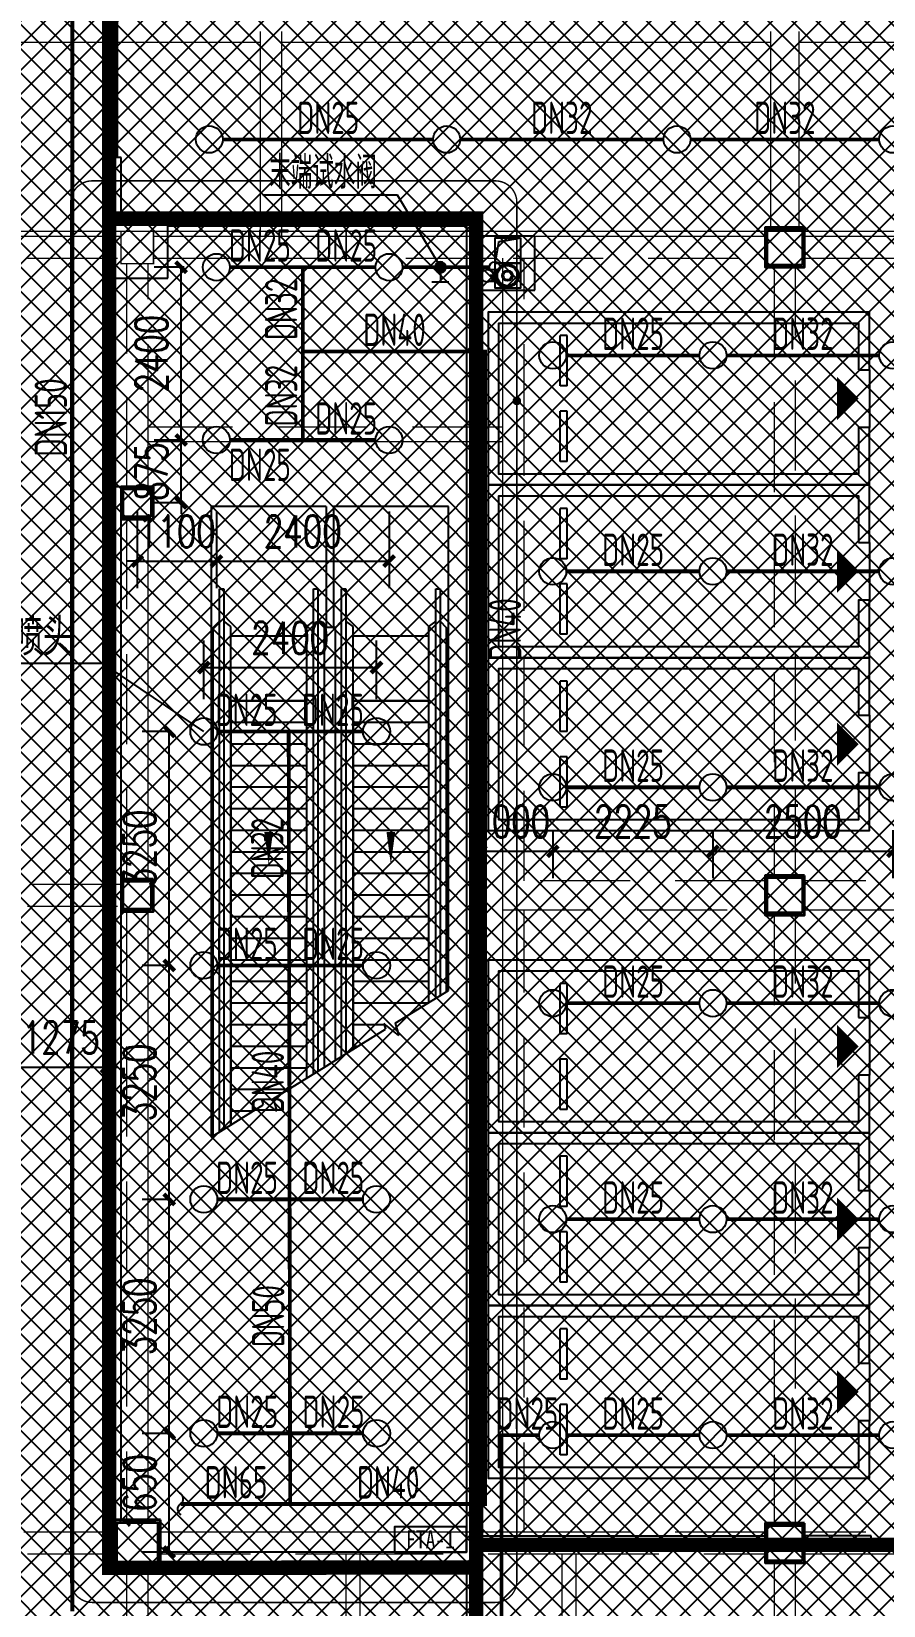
# Model space of a CAD drawing. Extents: x 6824721 to 16538177, y 2478193 to 6665639.
# Drawn here: x 8765394 to 8777235, y 2791834 to 2813701 of the extents above; entities that cross this region are included whole.
import ezdxf
from ezdxf.enums import TextEntityAlignment as Align

# ---------------------------------------------------------------- set-up
doc = ezdxf.new("R2010")
doc.units = 0
doc.header["$LTSCALE"] = 10
for name, pattern in [('__DASH', [0.35, 0.25, -0.1]), ('DASH', [0.35, 0.25, -0.1]), ('排水', [1.1, 1, -0.1]), ('短虚线', [187.5, 125, -62.5])]:
    doc.linetypes.add(name, pattern=pattern)
for name, color, linetype in [('0-wo', 8, 'Continuous'), ('00-停车位', 67, 'Continuous'), ('SRC-03F$0$A-SYMB-NUMB-T', 4, 'Continuous'), ('W-DIM_喷淋', 3, 'Continuous'), ('W-EQUIP_喷头', 7, 'Continuous'), ('W-EQUIP_喷淋', 7, 'Continuous'), ('W-PIPE-喷淋', 6, 'Continuous'), ('W-PIPE-喷淋中', 6, 'Continuous'), ('W-TEXT_喷淋', 7, 'Continuous'), ('W-TWT_DIM', 3, 'Continuous'), ('W-TWT_LEAD', 3, 'Continuous'), ('W-VALVE_喷淋', 7, 'Continuous'), ('W-VPIPE-喷淋', 6, 'Continuous'), ('WALL', 9, 'Continuous'), ('集水坑', 4, 'Continuous')]:
    doc.layers.add(name, color=color, linetype=linetype)
doc.layers.add('GPS-污水', color=2, linetype='排水', lineweight=40)
doc.layers.add('钢梁', color=141, linetype='Continuous', lineweight=18)
doc.styles.add('8B2_01', font='simhei.ttf', dxfattribs={"width": 0.8})
doc.styles.add('8B2_02', font='tssdeng.shx', dxfattribs={"width": 0.7, "bigfont": 'TSSDCHN.shx'})
doc.styles.add('_TCH_DIM_T3', font='SIMPLEX', dxfattribs={"width": 0.705882, "bigfont": 'GBCBIG'})
doc.styles.add('_TWT_PIPEDN', font='TSSDENG', dxfattribs={"width": 0.8, "height": 3.5, "bigfont": 'TSSDCHN'})
doc.styles.add('_TWT_SERIAL', font='TSSDENG', dxfattribs={"width": 0.8, "height": 3.5, "bigfont": 'TSSDCHN'})
doc.styles.add('SRC-03F$0$ECADI-TXT', font='simplex.shx', dxfattribs={"bigfont": 'hztxt.shx'})
doc.dimstyles.new('_TWT_ARCH&&150', dxfattribs={"dimtxt": 446.25, "dimasz": 150, "dimexe": 375, "dimexo": 450, "dimgap": 189.375, "dimtad": 1, "dimdec": 0, "dimzin": 0, "dimdsep": 46, "dimtxsty": '_TCH_DIM_T3', "dimblk": 'ARCHTICK', "dimcen": 0.09, "dimclrt": 7, "dimazin": 2, "dimtfac": 1, "dimtdec": 0, "dimtix": 1, "dimtmove": 2, "dimatfit": 3, "dimfxl": 0, "dimtolj": 1, "dimtzin": 0, "dimarcsym": 0})

# ---------------------------------------------------------------- blocks, each defined once
blk = doc.blocks.new('车位2400x5300')
at = {"layer": '00-停车位', "color": 251}
for p, q in [((-875, -1000), (-175, -1000)), ((-875, -1100), (-875, -1000)), ((-175, -1100), (-175, -1000)), ((175, -1000), (875, -1000)), ((175, -1100), (175, -1000)), ((875, -1100), (875, -1000)), ((-875, -1100), (-175, -1100)), ((175, -1100), (875, -1100)), ((400, -5300), (-400, -5300))]:
    blk.add_line(p, q, dxfattribs=at)
blk.add_lwpolyline([(400, -5150), (400, -5300), (1200, -5300), (1200, 0), (-1200, 0), (-1200, -5300), (-400, -5300), (-400, -5150), (-1050, -5150), (-1050, -150), (1050, -150), (1050, -5150), (400, -5150)], dxfattribs=at)
blk.add_lwpolyline([(0, -5150, 0, 600, 0), (0, -4850, 600, 600, 0)], format="xyseb", dxfattribs=at)
blk = doc.blocks.new('SRC-03F$0$ECADI-TAG-CODE')
at = {"layer": 'SRC-03F$0$A-SYMB-NUMB-T', "color": 1}
blk.add_lwpolyline([(3.41, 8.1), (13.41, 8.1), (13.41, 4.6), (3.41, 4.6)], close=True, dxfattribs=at)
at = {"layer": 'SRC-03F$0$A-SYMB-NUMB-T', "style": 'SRC-03F$0$ECADI-TXT', "width": 0.7}
blk.add_attdef('CODE', text='', height=2.5, dxfattribs=at).set_placement((8.41, 6.35), align=Align.MIDDLE_CENTER)
blk = doc.blocks.new('$DorLib2D$00000213')
at = {"color": 0, "linetype": 'DASH', "const_width": 0.02}
blk.add_lwpolyline([(0.5, 0), (-0.5, 0)], dxfattribs=at)
blk = doc.blocks.new('jkytk')
at = {"layer": 'WALL', "color": 1, "const_width": 200}
for points in [[(8419664, 2828577), (8419664, 2819527), (8425839, 2819527), (8425839, 2802402), (8434014, 2802402), (8434014, 2792327), (8466189, 2792327), (8466189, 2801009), (8461189, 2801002), (8461089, 2801002), (8461089, 2837102)], [(8466189, 2801322), (8466189, 2819747), (8461089, 2819747), (8461089, 2837097)], [(8482789, 2828322), (8482776, 2801322), (8466189, 2801322)]]:
    blk.add_lwpolyline(points, dxfattribs=at)
blk.add_lwpolyline([(8466189, 2792334), (8461189, 2792327), (8461189, 2792327), (8434039, 2792327), (8434039, 2753027), (8434039, 2753027), (8434039, 2759127), (8434039, 2759127), (8434039, 2753027), (8403214, 2753027), (8403214, 2744027), (8403214, 2744027), (8403214, 2739327), (8479774, 2739327), (8512896, 2775811), (8504549, 2783327), (8498891, 2783328), (8498891, 2792315), (8482776, 2792342), (8482776, 2801322), (8466189, 2801322)], close=True, dxfattribs=at)
blk = doc.blocks.new('LIANGMOBAN')
at = {"layer": '钢梁', "color": 8, "lineweight": 18}
for p, q in [((1899101, 99728), (1899101, 96878)), ((1899401, 96878), (1899401, 99728)), ((1906191, 99728), (1906191, 97003)), ((1906591, 97003), (1906591, 99728)), ((1890741, 99578), (1899101, 99578)), ((1899401, 99578), (1906191, 99578)), ((1906591, 99578), (1915191, 99578)), ((1897166, 96878), (1893991, 96878)), ((1902616, 96878), (1897616, 96878)), ((1906116, 96878), (1902616, 96878)), ((1909391, 96878), (1906666, 96878)), ((1902466, 96578), (1902466, 87728)), ((1897541, 93403), (1897541, 94133)), ((1897541, 94033), (1902466, 94033)), ((1897541, 87953), (1897541, 92953)), ((1902466, 87728), (1902466, 78878)), ((1897541, 79053), (1897541, 87503)), ((1900391, 78878), (1897716, 78878)), ((1902616, 78878), (1900391, 78878))]:
    blk.add_line(p, q, dxfattribs=at)
at = {"layer": '钢梁', "color": 8, "linetype": '短虚线', "lineweight": 18}
for p, q in [((1893991, 96578), (1897166, 96578)), ((1897241, 96503), (1897241, 94133)), ((1897541, 94133), (1897541, 96503)), ((1897616, 96578), (1899251, 96578)), ((1899251, 96578), (1902616, 96578)), ((1902616, 96578), (1906116, 96578)), ((1902766, 94133), (1902766, 96578)), ((1906241, 96453), (1906241, 88003)), ((1906541, 88003), (1906541, 96453)), ((1906666, 96578), (1909391, 96578)), ((1897241, 94133), (1897241, 93403)), ((1902466, 94233), (1897541, 94233)), ((1902766, 87928), (1902766, 94133)), ((1897241, 92953), (1897241, 87953)), ((1906116, 87928), (1902470, 87928)), ((1909391, 87928), (1906666, 87928)), ((1897166, 87878), (1893991, 87878)), ((1893991, 87578), (1897166, 87578)), ((1897241, 87503), (1897241, 79053)), ((1902466, 87528), (1906116, 87528)), ((1902766, 78878), (1902766, 87528)), ((1906666, 87528), (1909391, 87528)), ((1906241, 87453), (1906241, 79003)), ((1906541, 79003), (1906541, 87453)), ((1897066, 78878), (1893991, 78878)), ((1903391, 78878), (1902616, 78878)), ((1906116, 78878), (1903391, 78878)), ((1909391, 78878), (1906666, 78878)), ((1893991, 78578), (1897066, 78578)), ((1897716, 78578), (1900391, 78578)), ((1900291, 78578), (1900291, 69878)), ((1900391, 78578), (1902616, 78578)), ((1900491, 69878), (1900491, 78578)), ((1902616, 78578), (1903391, 78578)), ((1903291, 78578), (1903291, 69878)), ((1903391, 78578), (1906116, 78578)), ((1903491, 69878), (1903491, 78578)), ((1906666, 78578), (1909391, 78578)), ((1897241, 78403), (1897241, 69953)), ((1897541, 69953), (1897541, 78403)), ((1906241, 78453), (1906241, 70003)), ((1906541, 70003), (1906541, 78453))]:
    blk.add_line(p, q, dxfattribs=at)
blk = doc.blocks.new('_ArchTick')
at = {"color": 0, "linetype": 'ByBlock', "const_width": 0.4}
blk.add_lwpolyline([(-0.5, -0.5), (0.5, 0.5)], dxfattribs=at)
blk = doc.blocks.new('*D470')
at = {"layer": 'Defpoints', "color": 0, "transparency": 16777216}
for p in [(8767474, 2808026), (8767964, 2808026), (8767964, 2807151)]:
    blk.add_point(p, dxfattribs=at)
at = {"layer": 'W-DIM_喷淋', "color": 0, "lineweight": -2, "transparency": 16777216}
for p, q in [((8767514, 2808026), (8767099, 2808026)), ((8767474, 2808026), (8767474, 2808176)), ((8767474, 2807151), (8767474, 2808026)), ((8767514, 2807151), (8767099, 2807151)), ((8767474, 2807151), (8767474, 2807001))]:
    blk.add_line(p, q, dxfattribs=at)
at = {"layer": 'W-DIM_喷淋', "color": 0, "lineweight": -2, "transparency": 16777216, "xscale": 150, "yscale": 150, "zscale": 150}
for p, rotation in [((8767474, 2808026), 270), ((8767474, 2807151), 90)]:
    blk.add_blockref('_ArchTick', p, dxfattribs=dict(at, rotation=rotation))
at = {"layer": 'W-DIM_喷淋', "color": 7, "transparency": 16777216, "insert": (8767062, 2807589), "char_height": 446.2, "attachment_point": 5, "rotation": 90, "style": '_TCH_DIM_T3'}
blk.add_mtext('\\A1;875', dxfattribs=at)
blk = doc.blocks.new('*D471')
at = {"layer": 'Defpoints', "color": 0, "transparency": 16777216}
for p in [(8767474, 2810426), (8767964, 2810426), (8767964, 2808026)]:
    blk.add_point(p, dxfattribs=at)
at = {"layer": 'W-DIM_喷淋', "color": 0, "lineweight": -2, "transparency": 16777216}
for p, q in [((8767514, 2810426), (8767099, 2810426)), ((8767474, 2808026), (8767474, 2810426)), ((8767514, 2808026), (8767099, 2808026))]:
    blk.add_line(p, q, dxfattribs=at)
at = {"layer": 'W-DIM_喷淋', "color": 0, "lineweight": -2, "transparency": 16777216, "xscale": 150, "yscale": 150, "zscale": 150}
for p, rotation in [((8767474, 2810426), 90), ((8767474, 2808026), 270)]:
    blk.add_blockref('_ArchTick', p, dxfattribs=dict(at, rotation=rotation))
at = {"layer": 'W-DIM_喷淋', "color": 7, "transparency": 16777216, "insert": (8767062, 2809226), "char_height": 446.2, "attachment_point": 5, "rotation": 90, "style": '_TCH_DIM_T3'}
blk.add_mtext('\\A1;2400', dxfattribs=at)
blk = doc.blocks.new('*D472')
at = {"layer": 'Defpoints', "color": 0, "transparency": 16777216}
for p in [(8766864, 2807482), (8767964, 2807482), (8767964, 2806344)]:
    blk.add_point(p, dxfattribs=at)
at = {"layer": 'W-DIM_喷淋', "color": 0, "lineweight": -2, "transparency": 16777216}
for p, q in [((8766864, 2807032), (8766864, 2805968)), ((8767964, 2807032), (8767964, 2805968)), ((8766864, 2806344), (8766714, 2806344)), ((8766864, 2806344), (8767964, 2806344)), ((8767964, 2806344), (8768114, 2806344))]:
    blk.add_line(p, q, dxfattribs=at)
at = {"layer": 'W-DIM_喷淋', "color": 0, "lineweight": -2, "transparency": 16777216, "xscale": 150, "yscale": 150, "zscale": 150}
blk.add_blockref('_ArchTick', (8766864, 2806344), dxfattribs=at)
at = {"layer": 'W-DIM_喷淋', "color": 0, "lineweight": -2, "transparency": 16777216, "xscale": 150, "yscale": 150, "zscale": 150, "rotation": 180}
blk.add_blockref('_ArchTick', (8767964, 2806344), dxfattribs=at)
at = {"layer": 'W-DIM_喷淋', "color": 7, "transparency": 16777216, "insert": (8767414, 2806756), "char_height": 446.2, "attachment_point": 5, "style": '_TCH_DIM_T3'}
blk.add_mtext('\\A1;1100', dxfattribs=at)
blk = doc.blocks.new('*D473')
at = {"layer": 'Defpoints', "color": 0, "transparency": 16777216}
for p in [(8767964, 2807482), (8770364, 2807482), (8770364, 2806344)]:
    blk.add_point(p, dxfattribs=at)
at = {"layer": 'W-DIM_喷淋', "color": 0, "lineweight": -2, "transparency": 16777216}
for p, q in [((8767964, 2807032), (8767964, 2805968)), ((8770364, 2807032), (8770364, 2805968)), ((8767964, 2806344), (8770364, 2806344))]:
    blk.add_line(p, q, dxfattribs=at)
at = {"layer": 'W-DIM_喷淋', "color": 0, "lineweight": -2, "transparency": 16777216, "xscale": 150, "yscale": 150, "zscale": 150, "rotation": 180}
blk.add_blockref('_ArchTick', (8767964, 2806344), dxfattribs=at)
at = {"layer": 'W-DIM_喷淋', "color": 0, "lineweight": -2, "transparency": 16777216, "xscale": 150, "yscale": 150, "zscale": 150}
blk.add_blockref('_ArchTick', (8770364, 2806344), dxfattribs=at)
at = {"layer": 'W-DIM_喷淋', "color": 7, "transparency": 16777216, "insert": (8769164, 2806756), "char_height": 446.2, "attachment_point": 5, "style": '_TCH_DIM_T3'}
blk.add_mtext('\\A1;2400', dxfattribs=at)
blk = doc.blocks.new('*D474')
at = {"layer": 'Defpoints', "color": 0, "transparency": 16777216}
for p in [(8770189, 2804866), (8767789, 2803976), (8770189, 2803976)]:
    blk.add_point(p, dxfattribs=at)
at = {"layer": 'W-DIM_喷淋', "color": 0, "lineweight": -2, "transparency": 16777216}
for p, q in [((8767789, 2804426), (8767789, 2805240)), ((8770189, 2804426), (8770189, 2805240)), ((8767789, 2804866), (8770189, 2804866))]:
    blk.add_line(p, q, dxfattribs=at)
at = {"layer": 'W-DIM_喷淋', "color": 0, "lineweight": -2, "transparency": 16777216, "xscale": 150, "yscale": 150, "zscale": 150, "rotation": 180}
blk.add_blockref('_ArchTick', (8767789, 2804866), dxfattribs=at)
at = {"layer": 'W-DIM_喷淋', "color": 0, "lineweight": -2, "transparency": 16777216, "xscale": 150, "yscale": 150, "zscale": 150}
blk.add_blockref('_ArchTick', (8770189, 2804866), dxfattribs=at)
at = {"layer": 'W-DIM_喷淋', "color": 7, "transparency": 16777216, "insert": (8768989, 2805278), "char_height": 446.2, "attachment_point": 5, "style": '_TCH_DIM_T3'}
blk.add_mtext('\\A1;2400', dxfattribs=at)
blk = doc.blocks.new('*D475')
at = {"layer": 'Defpoints', "color": 0, "transparency": 16777216}
for p in [(8767309, 2794226), (8767789, 2794226), (8767789, 2792576)]:
    blk.add_point(p, dxfattribs=at)
at = {"layer": 'W-DIM_喷淋', "color": 0, "lineweight": -2, "transparency": 16777216}
for p, q in [((8767339, 2794226), (8766934, 2794226)), ((8767309, 2792576), (8767309, 2794226)), ((8767339, 2792576), (8766934, 2792576))]:
    blk.add_line(p, q, dxfattribs=at)
at = {"layer": 'W-DIM_喷淋', "color": 0, "lineweight": -2, "transparency": 16777216, "xscale": 150, "yscale": 150, "zscale": 150}
for p, rotation in [((8767309, 2794226), 90), ((8767309, 2792576), 270)]:
    blk.add_blockref('_ArchTick', p, dxfattribs=dict(at, rotation=rotation))
at = {"layer": 'W-DIM_喷淋', "color": 7, "transparency": 16777216, "insert": (8766897, 2793401), "char_height": 446.2, "attachment_point": 5, "rotation": 90, "style": '_TCH_DIM_T3'}
blk.add_mtext('\\A1;1650', dxfattribs=at)
blk = doc.blocks.new('*D476')
at = {"layer": 'Defpoints', "color": 0, "transparency": 16777216}
for p in [(8767309, 2797476), (8767789, 2797476), (8767789, 2794226)]:
    blk.add_point(p, dxfattribs=at)
at = {"layer": 'W-DIM_喷淋', "color": 0, "lineweight": -2, "transparency": 16777216}
for p, q in [((8767339, 2797476), (8766934, 2797476)), ((8767309, 2794226), (8767309, 2797476)), ((8767339, 2794226), (8766934, 2794226))]:
    blk.add_line(p, q, dxfattribs=at)
at = {"layer": 'W-DIM_喷淋', "color": 0, "lineweight": -2, "transparency": 16777216, "xscale": 150, "yscale": 150, "zscale": 150}
for p, rotation in [((8767309, 2797476), 90), ((8767309, 2794226), 270)]:
    blk.add_blockref('_ArchTick', p, dxfattribs=dict(at, rotation=rotation))
at = {"layer": 'W-DIM_喷淋', "color": 7, "transparency": 16777216, "insert": (8766896, 2795851), "char_height": 446.2, "attachment_point": 5, "rotation": 90, "style": '_TCH_DIM_T3'}
blk.add_mtext('\\A1;3250', dxfattribs=at)
blk = doc.blocks.new('*D477')
at = {"layer": 'Defpoints', "color": 0, "transparency": 16777216}
for p in [(8767309, 2800726), (8767789, 2800726), (8767789, 2797476)]:
    blk.add_point(p, dxfattribs=at)
at = {"layer": 'W-DIM_喷淋', "color": 0, "lineweight": -2, "transparency": 16777216}
for p, q in [((8767339, 2800726), (8766934, 2800726)), ((8767309, 2797476), (8767309, 2800726)), ((8767339, 2797476), (8766934, 2797476))]:
    blk.add_line(p, q, dxfattribs=at)
at = {"layer": 'W-DIM_喷淋', "color": 0, "lineweight": -2, "transparency": 16777216, "xscale": 150, "yscale": 150, "zscale": 150}
for p, rotation in [((8767309, 2800726), 90), ((8767309, 2797476), 270)]:
    blk.add_blockref('_ArchTick', p, dxfattribs=dict(at, rotation=rotation))
at = {"layer": 'W-DIM_喷淋', "color": 7, "transparency": 16777216, "insert": (8766896, 2799101), "char_height": 446.2, "attachment_point": 5, "rotation": 90, "style": '_TCH_DIM_T3'}
blk.add_mtext('\\A1;3250', dxfattribs=at)
blk = doc.blocks.new('*D478')
at = {"layer": 'Defpoints', "color": 0, "transparency": 16777216}
for p in [(8767309, 2803976), (8767789, 2803976), (8767789, 2800726)]:
    blk.add_point(p, dxfattribs=at)
at = {"layer": 'W-DIM_喷淋', "color": 0, "lineweight": -2, "transparency": 16777216}
for p, q in [((8767339, 2803976), (8766934, 2803976)), ((8767309, 2800726), (8767309, 2803976)), ((8767339, 2800726), (8766934, 2800726))]:
    blk.add_line(p, q, dxfattribs=at)
at = {"layer": 'W-DIM_喷淋', "color": 0, "lineweight": -2, "transparency": 16777216, "xscale": 150, "yscale": 150, "zscale": 150}
for p, rotation in [((8767309, 2803976), 90), ((8767309, 2800726), 270)]:
    blk.add_blockref('_ArchTick', p, dxfattribs=dict(at, rotation=rotation))
at = {"layer": 'W-DIM_喷淋', "color": 7, "transparency": 16777216, "insert": (8766896, 2802351), "char_height": 446.2, "attachment_point": 5, "rotation": 90, "style": '_TCH_DIM_T3'}
blk.add_mtext('\\A1;3250', dxfattribs=at)
blk = doc.blocks.new('*D583')
at = {"layer": 'Defpoints', "color": 0, "transparency": 16777216}
for p in [(8765164, 2800207), (8766439, 2800207), (8766439, 2799312)]:
    blk.add_point(p, dxfattribs=at)
at = {"layer": 'W-TWT_DIM', "color": 0, "lineweight": -2, "transparency": 16777216}
for p, q in [((8765164, 2799757), (8765164, 2798937)), ((8766439, 2799757), (8766439, 2798937)), ((8765164, 2799312), (8765014, 2799312)), ((8765164, 2799312), (8766439, 2799312)), ((8766439, 2799312), (8766589, 2799312))]:
    blk.add_line(p, q, dxfattribs=at)
at = {"layer": 'W-TWT_DIM', "color": 0, "lineweight": -2, "transparency": 16777216, "xscale": 150, "yscale": 150, "zscale": 150}
blk.add_blockref('_ArchTick', (8765164, 2799312), dxfattribs=at)
at = {"layer": 'W-TWT_DIM', "color": 0, "lineweight": -2, "transparency": 16777216, "xscale": 150, "yscale": 150, "zscale": 150, "rotation": 180}
blk.add_blockref('_ArchTick', (8766439, 2799312), dxfattribs=at)
at = {"layer": 'W-TWT_DIM', "color": 7, "transparency": 16777216, "insert": (8765802, 2799725), "char_height": 446.2, "attachment_point": 5, "style": '_TCH_DIM_T3'}
blk.add_mtext('\\A1;1275', dxfattribs=at)
blk = doc.blocks.new('*D1348')
at = {"layer": 'Defpoints', "color": 0, "transparency": 16777216}
for p in [(8771639, 2803054), (8772639, 2803054), (8772639, 2802312)]:
    blk.add_point(p, dxfattribs=at)
at = {"layer": 'W-TWT_DIM', "color": 0, "lineweight": -2, "transparency": 16777216}
for p, q in [((8771639, 2802604), (8771639, 2801937)), ((8772639, 2802604), (8772639, 2801937)), ((8771639, 2802312), (8772639, 2802312))]:
    blk.add_line(p, q, dxfattribs=at)
at = {"layer": 'W-TWT_DIM', "color": 0, "lineweight": -2, "transparency": 16777216, "xscale": 150, "yscale": 150, "zscale": 150, "rotation": 180}
blk.add_blockref('_ArchTick', (8771639, 2802312), dxfattribs=at)
at = {"layer": 'W-TWT_DIM', "color": 0, "lineweight": -2, "transparency": 16777216, "xscale": 150, "yscale": 150, "zscale": 150}
blk.add_blockref('_ArchTick', (8772639, 2802312), dxfattribs=at)
at = {"layer": 'W-TWT_DIM', "color": 7, "transparency": 16777216, "insert": (8772061, 2802725), "char_height": 446.2, "attachment_point": 5, "style": '_TCH_DIM_T3'}
blk.add_mtext('\\A1;1000', dxfattribs=at)
blk = doc.blocks.new('*D1349')
at = {"layer": 'Defpoints', "color": 0, "transparency": 16777216}
for p in [(8772639, 2803054), (8774864, 2803054), (8774864, 2802312)]:
    blk.add_point(p, dxfattribs=at)
at = {"layer": 'W-TWT_DIM', "color": 0, "lineweight": -2, "transparency": 16777216}
for p, q in [((8772639, 2802604), (8772639, 2801937)), ((8774864, 2802604), (8774864, 2801937)), ((8772639, 2802312), (8774864, 2802312))]:
    blk.add_line(p, q, dxfattribs=at)
at = {"layer": 'W-TWT_DIM', "color": 0, "lineweight": -2, "transparency": 16777216, "xscale": 150, "yscale": 150, "zscale": 150, "rotation": 180}
blk.add_blockref('_ArchTick', (8772639, 2802312), dxfattribs=at)
at = {"layer": 'W-TWT_DIM', "color": 0, "lineweight": -2, "transparency": 16777216, "xscale": 150, "yscale": 150, "zscale": 150}
blk.add_blockref('_ArchTick', (8774864, 2802312), dxfattribs=at)
at = {"layer": 'W-TWT_DIM', "color": 7, "transparency": 16777216, "insert": (8773752, 2802725), "char_height": 446.2, "attachment_point": 5, "style": '_TCH_DIM_T3'}
blk.add_mtext('\\A1;2225', dxfattribs=at)
blk = doc.blocks.new('*D1350')
at = {"layer": 'Defpoints', "color": 0, "transparency": 16777216}
for p in [(8774864, 2803054), (8777364, 2803054), (8777364, 2802312)]:
    blk.add_point(p, dxfattribs=at)
at = {"layer": 'W-TWT_DIM', "color": 0, "lineweight": -2, "transparency": 16777216}
for p, q in [((8774864, 2802604), (8774864, 2801937)), ((8777364, 2802604), (8777364, 2801937)), ((8774864, 2802312), (8777364, 2802312))]:
    blk.add_line(p, q, dxfattribs=at)
at = {"layer": 'W-TWT_DIM', "color": 0, "lineweight": -2, "transparency": 16777216, "xscale": 150, "yscale": 150, "zscale": 150, "rotation": 180}
blk.add_blockref('_ArchTick', (8774864, 2802312), dxfattribs=at)
at = {"layer": 'W-TWT_DIM', "color": 0, "lineweight": -2, "transparency": 16777216, "xscale": 150, "yscale": 150, "zscale": 150}
blk.add_blockref('_ArchTick', (8777364, 2802312), dxfattribs=at)
at = {"layer": 'W-TWT_DIM', "color": 7, "transparency": 16777216, "insert": (8776114, 2802725), "char_height": 446.2, "attachment_point": 5, "style": '_TCH_DIM_T3'}
blk.add_mtext('\\A1;2500', dxfattribs=at)
blk = doc.blocks.new('$TwtSys$00000125')
blk.add_circle((0, 0, 0), 1)
blk = doc.blocks.new('$TwtSys$00000132')
at = {"elevation": 0}
blk.add_lwpolyline([(7, -101, -0.575183), (0, 0, 0.604745), (-11, 101, 16.924828)], format="xyb", dxfattribs=at)
blk = doc.blocks.new('$VALVE$00000497')
for p, q in [((78, 138), (-78, 138)), ((0, 50), (0, 138))]:
    blk.add_line(p, q)
at = {"const_width": 49.6}
blk.add_lwpolyline([(25, 0, 1), (-25, 0, 1)], format="xyb", close=True, dxfattribs=at)
blk.add_circle((0, 0), 50)

msp = doc.modelspace()

# ---------------------------------------------------------------- hatches: boundary and pattern name
h = msp.add_hatch()
h.set_pattern_fill('ANSI37', color=8, scale=150)
h.set_pattern_definition([(45, (8303016.86, 2710265.2), (-168.3798, 168.3798), []), (135, (8303016.86, 2710265.2), (-168.3798, -168.3798), [])])
h.paths.add_polyline_path([(8824414.1, 2949451.5), (8824414.1, 2935151.5), (8842714.1, 2935151.5), (8842714.1, 2879526.5), (8827964.1, 2879526.5), (8827964.1, 2881476.5), (8830839.1, 2881476.5), (8830939.1, 2886876.5), (8804334.6, 2886876.5), (8804142.3, 2820149.7), (8833564.1, 2820152.3), (8833564.1, 2817714.5), (8841204.8, 2810768), (8839163.9, 2808501.4), (8843102.6, 2804955), (8820829.2, 2780217.9), (8820829.2, 2770055.4), (8785124.6, 2730401.5), (8708264.1, 2730401.5), (8708264.1, 2736351.5), (8695014.1, 2750701.5), (8695014.1, 2775001.5), (8703014.1, 2775002.8), (8703014.1, 2949451.5), (8712039.3, 2949451.5)])
at = {"layer": 'W-PIPE-喷淋中'}
for points in [[(8771700, 2809257), (8771726.2, 2809257), (8771726.2, 2809283.2)], [(8771700, 2809257), (8771700, 2809283.2), (8771726.2, 2809283.2)], [(8771924.5, 2794201.5), (8771898.2, 2794201.5), (8771898.2, 2794227.7)], [(8771924.5, 2794201.5), (8771924.5, 2794227.7), (8771898.2, 2794227.7)], [(8771700, 2793245), (8771700, 2793218.7), (8771726.2, 2793218.7)], [(8771700, 2793245), (8771726.2, 2793245), (8771726.2, 2793218.7)]]:
    msp.add_hatch(color=256, dxfattribs=at).paths.add_polyline_path(points)

# ---------------------------------------------------------------- linework, layer by layer
at = {"color": 7, "ltscale": 100}
for p, q in [((8771870.1, 2810390.3), (8771759.2, 2810390.3)), ((8771870.1, 2810228.7), (8771759.2, 2810228.7))]:
    msp.add_line(p, q, dxfattribs=at)
for centre, radius in [((8772008.6, 2810309.6), 158.9), ((8772008.6, 2810309.4), 158.9), ((8772008.6, 2810309.6), 140.1), ((8772008.6, 2810309.4), 140.1), ((8771729.1, 2810306.5), 86.2), ((8772008.6, 2810309.4), 73.2), ((8772008.6, 2810309.6), 56.6), ((8772008.6, 2810309.4), 56.6)]:
    msp.add_circle(centre, radius, dxfattribs=at)
at = {"layer": '0-wo', "color": 8}
for p, q in [((8766639.1, 2811951.5), (8766439.1, 2811951.5)), ((8766439.1, 2811951.5), (8766439.1, 2811126.5)), ((8766639.1, 2811126.5), (8766639.1, 2811951.5)), ((8767289.1, 2811126.5), (8766439.1, 2811126.5)), ((8766439.1, 2811126.5), (8766439.1, 2810276.5)), ((8767289.1, 2810276.5), (8767289.1, 2811126.5)), ((8771639.1, 2811126.5), (8771439.1, 2811126.5)), ((8771439.1, 2811126.5), (8771439.1, 2810926.5)), ((8771639.1, 2811126.5), (8771639.1, 2792801.5)), ((8771439.1, 2810926.5), (8771439.1, 2792701.5)), ((8776139.1, 2810976.5), (8775589.1, 2810976.5)), ((8775589.1, 2810976.5), (8775589.1, 2810426.5)), ((8776139.1, 2810426.5), (8776139.1, 2810976.5)), ((8775589.1, 2810426.5), (8776139.1, 2810426.5)), ((8766439.1, 2810276.5), (8767289.1, 2810276.5)), ((8766639.1, 2807376.5), (8766439.1, 2807376.5)), ((8766439.1, 2807376.5), (8766439.1, 2792376.5)), ((8766639.1, 2793026.5), (8766639.1, 2807376.5)), ((8767089.1, 2807376.5), (8766639.1, 2807376.5)), ((8766639.1, 2807376.5), (8766639.1, 2806926.5)), ((8767089.1, 2806926.5), (8767089.1, 2807376.5)), ((8766639.1, 2806926.5), (8767089.1, 2806926.5)), ((8769489.1, 2807101.5), (8767891.1, 2807101.5)), ((8767891.1, 2807101.5), (8767891.1, 2798340.3)), ((8769489.1, 2807101.5), (8769489.1, 2805421)), ((8771187.1, 2807101.5), (8769589.1, 2807101.5)), ((8769589.1, 2807101.5), (8769589.1, 2805421)), ((8771187.1, 2800380.3), (8771187.1, 2807101.5)), ((8768006.1, 2798411.5), (8768006.1, 2805957)), ((8768006.1, 2805957), (8768066.1, 2805957)), ((8768066.1, 2805957), (8768066.1, 2798448.6)), ((8769314.1, 2805957), (8769374.1, 2805957)), ((8769314.1, 2799221), (8769314.1, 2805957)), ((8769374.1, 2805957), (8769374.1, 2799258.2)), ((8769704.1, 2799462.4), (8769704.1, 2805957)), ((8769704.1, 2805957), (8769764.1, 2805957)), ((8769764.1, 2805957), (8769764.1, 2799499.5)), ((8771012.1, 2805957), (8771072.1, 2805957)), ((8771012.1, 2800272), (8771012.1, 2805957)), ((8771072.1, 2805957), (8771072.1, 2800309.1)), ((8767920.1, 2805421), (8768006.1, 2805507)), ((8767920.1, 2798358.2), (8767920.1, 2805421)), ((8768165.1, 2805434.2), (8768066.1, 2805507)), ((8768165.1, 2798509.9), (8768165.1, 2805434.2)), ((8769314.1, 2805507), (8769215.1, 2805434.2)), ((8769215.1, 2805434.2), (8769215.1, 2799159.7)), ((8769374.1, 2805507), (8769460.1, 2805421)), ((8769618.1, 2805421), (8769460.1, 2805421)), ((8769460.1, 2805421), (8769460.1, 2799311.4)), ((8769618.1, 2805421), (8769704.1, 2805507)), ((8769618.1, 2799409.2), (8769618.1, 2805421)), ((8769863.1, 2805434.2), (8769764.1, 2805507)), ((8769863.1, 2799560.8), (8769863.1, 2805434.2)), ((8771012.1, 2805507), (8770913.1, 2805434.2)), ((8770913.1, 2805434.2), (8770913.1, 2800210.7)), ((8771072.1, 2805507), (8771158.1, 2805421)), ((8771158.1, 2805421), (8771158.1, 2800362.3)), ((8769215.1, 2805301.5), (8768165.1, 2805301.5)), ((8770913.1, 2805301.5), (8769863.1, 2805301.5)), ((8768165.1, 2804401.5), (8768165.1, 2798509.9)), ((8769215.1, 2804401.5), (8768165.1, 2804401.5)), ((8768165.1, 2804401.5), (8769215.1, 2804401.5)), ((8769215.1, 2804401.5), (8769215.1, 2799159.7)), ((8769863.1, 2804401.5), (8769863.1, 2799560.8)), ((8770913.1, 2804401.5), (8769863.1, 2804401.5)), ((8769863.1, 2804401.5), (8770913.1, 2804401.5)), ((8770913.1, 2804401.5), (8770913.1, 2800210.7)), ((8769215.1, 2804101.5), (8768165.1, 2804101.5)), ((8770913.1, 2804101.5), (8769863.1, 2804101.5)), ((8769215.1, 2803801.5), (8768165.1, 2803801.5)), ((8770913.1, 2803801.5), (8769863.1, 2803801.5)), ((8769215.1, 2803501.5), (8768165.1, 2803501.5)), ((8770913.1, 2803501.5), (8769863.1, 2803501.5)), ((8769215.1, 2803201.5), (8768165.1, 2803201.5)), ((8770913.1, 2803201.5), (8769863.1, 2803201.5)), ((8769215.1, 2802901.5), (8768165.1, 2802901.5)), ((8770913.1, 2802901.5), (8769863.1, 2802901.5)), ((8769215.1, 2802601.5), (8768165.1, 2802601.5)), ((8770913.1, 2802601.5), (8769863.1, 2802601.5)), ((8769215.1, 2802301.5), (8768165.1, 2802301.5)), ((8770913.1, 2802301.5), (8769863.1, 2802301.5)), ((8767089.1, 2801926.5), (8766639.1, 2801926.5)), ((8766639.1, 2801926.5), (8766639.1, 2801476.5)), ((8767089.1, 2801476.5), (8767089.1, 2801926.5)), ((8769215.1, 2802001.5), (8768165.1, 2802001.5)), ((8770913.1, 2802001.5), (8769863.1, 2802001.5)), ((8776139.1, 2801976.5), (8775589.1, 2801976.5)), ((8775589.1, 2801976.5), (8775589.1, 2801426.5)), ((8776139.1, 2801426.5), (8776139.1, 2801976.5)), ((8769215.1, 2801701.5), (8768165.1, 2801701.5)), ((8770913.1, 2801701.5), (8769863.1, 2801701.5)), ((8766639.1, 2801476.5), (8767089.1, 2801476.5)), ((8769215.1, 2801401.5), (8768165.1, 2801401.5)), ((8770913.1, 2801401.5), (8769863.1, 2801401.5)), ((8775589.1, 2801426.5), (8776139.1, 2801426.5)), ((8769215.1, 2801101.5), (8768165.1, 2801101.5)), ((8770913.1, 2801101.5), (8769863.1, 2801101.5)), ((8769215.1, 2800801.5), (8768165.1, 2800801.5)), ((8770913.1, 2800801.5), (8769863.1, 2800801.5)), ((8769215.1, 2800501.5), (8768165.1, 2800501.5)), ((8770913.1, 2800501.5), (8769863.1, 2800501.5)), ((8770449.6, 2799923.8), (8771187.1, 2800380.3)), ((8769215.1, 2800201.5), (8768165.1, 2800201.5)), ((8770898.2, 2800201.5), (8769863.1, 2800201.5)), ((8770501, 2799752.9), (8770289.7, 2799919.4)), ((8770289.7, 2799919.4), (8770313.7, 2799839.7)), ((8770449.6, 2799923.8), (8770501, 2799752.9)), ((8769215.1, 2799901.5), (8768165.1, 2799901.5)), ((8769589.1, 2799391.2), (8770313.7, 2799839.7)), ((8770295.2, 2799901.5), (8769863.1, 2799901.5)), ((8769215.1, 2799601.5), (8768165.1, 2799601.5)), ((8769928.8, 2799601.5), (8769863.1, 2799601.5)), ((8769215.1, 2799301.5), (8768165.1, 2799301.5)), ((8768751.6, 2798872.8), (8769489.1, 2799329.3)), ((8769489.1, 2799329.3), (8769589.1, 2799391.2)), ((8768959.4, 2799001.5), (8768165.1, 2799001.5)), ((8768803, 2798702), (8768591.7, 2798868.5)), ((8768591.7, 2798868.5), (8768615.7, 2798788.8)), ((8768751.6, 2798872.8), (8768803, 2798702)), ((8767891.1, 2798340.3), (8768615.7, 2798788.8)), ((8768474.7, 2798701.5), (8768165.1, 2798701.5)), ((8767189.1, 2793026.5), (8766539.1, 2793026.5)), ((8766539.1, 2793026.5), (8766539.1, 2792376.5)), ((8767189.1, 2792376.5), (8767189.1, 2793026.5)), ((8776139.1, 2792976.5), (8775589.1, 2792976.5)), ((8775589.1, 2792976.5), (8775589.1, 2792426.5)), ((8776139.1, 2792426.5), (8776139.1, 2792976.5)), ((8771439.1, 2792701.5), (8771439.1, 2792576.5)), ((8771639.1, 2792801.5), (8775589.1, 2792801.5)), ((8777064.1, 2792801.5), (8776139.1, 2792801.5)), ((8777064.1, 2792601.5), (8777064.1, 2792801.5)), ((8771439.1, 2792576.5), (8767189.1, 2792576.5)), ((8771639.1, 2792601.5), (8775589.1, 2792601.5)), ((8771639.1, 2792601.5), (8771639.1, 2792476.5)), ((8776139.1, 2792601.5), (8777064.1, 2792601.5)), ((8766539.1, 2792376.5), (8766439.1, 2792376.5)), ((8766539.1, 2792376.5), (8767189.1, 2792376.5)), ((8771439.1, 2792376.5), (8767189.1, 2792376.5)), ((8771439.1, 2792376.5), (8771439.1, 2783801.5)), ((8771639.1, 2792476.5), (8771639.1, 2783701.5)), ((8775589.1, 2792426.5), (8776139.1, 2792426.5))]:
    msp.add_line(p, q, dxfattribs=at)
at = {"layer": '0-wo', "color": 8, "linetype": 'DASH', "const_width": 20}
msp.add_lwpolyline([(8731264.1, 2819476.5), (8784864.1, 2819476.5), (8784864.1, 2810926.5), (8731264.1, 2810926.5)], close=True, dxfattribs=at)
at = {"layer": '0-wo', "color": 8, "linetype": '__DASH', "ltscale": 1.5}
msp.add_lwpolyline([(8766639.1, 2815201.5, 0.4142136), (8763639.1, 2812201.5)], format="xyb", dxfattribs=at)
at = {"layer": '0-wo', "color": 8, "linetype": 'DASH', "const_width": 20}
msp.add_lwpolyline([(8766239.1, 2791876.5), (8771839.1, 2791876.5, 0.4142136), (8772139.1, 2792176.5), (8772139.1, 2811326.5, 0.4142136), (8771839.1, 2811626.5), (8766239.1, 2811626.5, 0.4142136), (8765939.1, 2811326.5), (8765939.1, 2792176.5, 0.4142136)], format="xyb", close=True, dxfattribs=at)
at = {"layer": '0-wo', "color": 8, "const_width": 20}
msp.add_lwpolyline([(8766639.1, 2810476.5), (8766639.1, 2810926.5), (8767089.1, 2810926.5), (8767089.1, 2810476.5)], close=True, dxfattribs=at)
at = {"layer": '0-wo', "color": 8, "lineweight": 35}
for points in [[(8776139.1, 2810976.5), (8775589.1, 2810976.5), (8775589.1, 2810426.5), (8776139.1, 2810426.5)], [(8776109.1, 2810456.5), (8775619.1, 2810456.5), (8775619.1, 2810946.5), (8776109.1, 2810946.5)], [(8767089.1, 2807376.5), (8766639.1, 2807376.5), (8766639.1, 2806926.5), (8767089.1, 2806926.5)], [(8767059.1, 2806956.5), (8766669.1, 2806956.5), (8766669.1, 2807346.5), (8767059.1, 2807346.5)], [(8767089.1, 2801926.5), (8766639.1, 2801926.5), (8766639.1, 2801476.5), (8767089.1, 2801476.5)], [(8767059.1, 2801506.5), (8766669.1, 2801506.5), (8766669.1, 2801896.5), (8767059.1, 2801896.5)], [(8776139.1, 2801976.5), (8775589.1, 2801976.5), (8775589.1, 2801426.5), (8776139.1, 2801426.5)], [(8776109.1, 2801456.5), (8775619.1, 2801456.5), (8775619.1, 2801946.5), (8776109.1, 2801946.5)], [(8767189.1, 2793026.5), (8766539.1, 2793026.5), (8766539.1, 2792376.5), (8767189.1, 2792376.5)], [(8767149.1, 2792416.5), (8766579.1, 2792416.5), (8766579.1, 2792986.5), (8767149.1, 2792986.5)], [(8776139.1, 2792976.5), (8775589.1, 2792976.5), (8775589.1, 2792426.5), (8776139.1, 2792426.5)], [(8776109.1, 2792456.5), (8775619.1, 2792456.5), (8775619.1, 2792946.5), (8776109.1, 2792946.5)]]:
    msp.add_lwpolyline(points, close=True, dxfattribs=at)
at = {"layer": '0-wo', "color": 8, "const_width": 60}
msp.add_lwpolyline([(8772109.1, 2808569, 1), (8772169.1, 2808569, 1)], format="xyb", close=True, dxfattribs=at)
msp.add_lwpolyline([(8772109.1, 2808569, 1), (8772169.1, 2808569, 1)], format="xyb", close=True, dxfattribs=at)
msp.add_lwpolyline([(8772109.1, 2808569, 1), (8772169.1, 2808569, 1)], format="xyb", close=True, dxfattribs=at)
msp.add_lwpolyline([(8772109.1, 2808569, 1), (8772169.1, 2808569, 1)], format="xyb", close=True, dxfattribs=at)
at = {"layer": '0-wo', "color": 8}
for points in [[(8768690.1, 2807275.2, 0, 0, 0), (8768690.1, 2802129.2, 0, 120, 0), (8768690.1, 2802579.2, 0, 0, 0)], [(8770388.1, 2807275.2, 0, 0, 0), (8770388.1, 2802129.2, 0, 120, 0), (8770388.1, 2802579.2, 0, 0, 0)]]:
    msp.add_lwpolyline(points, format="xyseb", dxfattribs=at)
at = {"layer": 'GPS-污水', "linetype": '排水', "const_width": 35}
msp.add_lwpolyline([(8771766.6, 2810309.5), (8771867.5, 2810309.5)], dxfattribs=at)
at = {"layer": 'W-DIM_喷淋'}
for p, q in [((8770479.6, 2811429), (8768607.5, 2811429)), ((8771076.9, 2810431.3), (8770479.6, 2811429))]:
    msp.add_line(p, q, dxfattribs=at)
at = {"layer": 'W-PIPE-喷淋', "ltscale": 1.5, "const_width": 52.5}
for points in [[(8770551.6, 2810426.5), (8771758, 2810426.5)], [(8768988.4, 2793245), (8768986.9, 2794226.5)]]:
    msp.add_lwpolyline(points, dxfattribs=at)
at = {"layer": 'W-PIPE-喷淋中', "ltscale": 1.5, "const_width": 52.5}
for points in [[(8765962.2, 2825006.5), (8765962.2, 2791754.5)], [(8768051.6, 2812201.5), (8770976.6, 2812201.5)], [(8771351.6, 2812201.5), (8774176.6, 2812201.5)], [(8774551.6, 2812201.5), (8777176.6, 2812201.5)], [(8768151.6, 2810426.5), (8769164.1, 2810426.5)], [(8769164.1, 2810426.5), (8770176.6, 2810426.5)], [(8769164.1, 2809257), (8769164.1, 2810426.5)], [(8771700, 2809257), (8769164.1, 2809257)], [(8769164.1, 2808026.5), (8769164.1, 2809257)], [(8771700, 2793245), (8771700, 2809257)], [(8774676.6, 2809201.5), (8772826.6, 2809201.5)], [(8777176.6, 2809201.5), (8775051.6, 2809201.5)], [(8768151.6, 2808026.5), (8769164.1, 2808026.5)], [(8769164.1, 2808026.5), (8770176.6, 2808026.5)], [(8772826.6, 2806201.5), (8774676.6, 2806201.5)], [(8775051.6, 2806201.5), (8777176.6, 2806201.5)], [(8767976.6, 2803976.5), (8768968.1, 2803976.5)], [(8768975.1, 2800726.5), (8768968.1, 2803976.5)], [(8768968.1, 2803976.5), (8770001.6, 2803976.5)], [(8774676.6, 2803201.5), (8772826.6, 2803201.5)], [(8777176.6, 2803201.5), (8775051.6, 2803201.5)], [(8767976.6, 2800726.5), (8768975.1, 2800726.5)], [(8768975.1, 2800726.5), (8770001.6, 2800726.5)], [(8768981, 2797476.5), (8768975.1, 2800726.5)], [(8772826.6, 2800201.5), (8774676.6, 2800201.5)], [(8775051.6, 2800201.5), (8777176.6, 2800201.5)], [(8767976.6, 2797476.5), (8768981, 2797476.5)], [(8768986.9, 2794226.5), (8768981, 2797476.5)], [(8768981, 2797476.5), (8770001.6, 2797476.5)], [(8774676.6, 2797201.5), (8772826.6, 2797201.5)], [(8777176.6, 2797201.5), (8775051.6, 2797201.5)], [(8767976.6, 2794226.5), (8768986.9, 2794226.5)], [(8768986.9, 2794226.5), (8770001.6, 2794226.5)], [(8772451.6, 2794201.5), (8771924.5, 2794201.5)], [(8771924.5, 2794201.5), (8771924.5, 2784827.3)], [(8772826.6, 2794201.5), (8774676.6, 2794201.5)], [(8775051.6, 2794201.5), (8777176.6, 2794201.5)], [(8767465.5, 2793245), (8768988.4, 2793245)], [(8768988.4, 2793245), (8771700, 2793245)]]:
    msp.add_lwpolyline(points, dxfattribs=at)
at = {"layer": 'W-TWT_LEAD'}
for p, q in [((8766391.5, 2804923.1), (8763057.5, 2804923.1)), ((8767789.1, 2803976.5), (8766391.5, 2804923.1))]:
    msp.add_line(p, q, dxfattribs=at)
at = {"layer": 'W-VPIPE-喷淋'}
msp.add_circle((8771833, 2810426.5), 75, dxfattribs=at)
at = {"layer": '集水坑', "color": 8, "linetype": 'DASH', "ltscale": 0.5}
msp.add_lwpolyline([(8772389.1, 2810109.5), (8772389.1, 2810859.5), (8771639.1, 2810859.5), (8771639.1, 2810109.5)], close=True, dxfattribs=at)
at = {"layer": '集水坑', "color": 8, "linetype": 'Continuous', "ltscale": 0.5}
for points in [[(8772189.1, 2810834.5), (8772189.1, 2810484.5), (8771839.1, 2810484.5), (8771839.1, 2810834.5)], [(8772189.1, 2810484.5), (8772189.1, 2810134.5), (8771839.1, 2810134.5), (8771839.1, 2810484.5)]]:
    msp.add_lwpolyline(points, close=True, dxfattribs=at)
at = {"layer": '集水坑', "color": 8, "linetype": 'DASH', "ltscale": 0.5}
msp.add_lwpolyline([(8771839.1, 2810484.5), (8771891.2, 2810782.4), (8772189.1, 2810834.5)], dxfattribs=at)

# ---------------------------------------------------------------- block references
msp.add_blockref('jkytk', (305383.7, -8645.8))
at = {"layer": '0-wo', "color": 8, "zscale": 200}
for p, xscale, yscale, rotation in [((8766539.1, 2814951.5), 6000, -6000, 269.9999999858852), ((8769364.1, 2811026.5), 4150, 4150, 180), ((8766539.1, 2808826.5), 2900, 2900, 270), ((8779814.1, 2792701.5), 5500, 5500, 359.9999999895498)]:
    msp.add_blockref('$DorLib2D$00000213', p, dxfattribs=dict(at, xscale=xscale, yscale=yscale, rotation=rotation))
at = {"layer": '0-wo', "color": 8, "rotation": 90}
for p in [(8771739.1, 2808601.5), (8771739.1, 2806201.5), (8771739.1, 2803801.5), (8771739.1, 2799601.5), (8771739.1, 2797201.5), (8771739.1, 2794801.5)]:
    msp.add_blockref('车位2400x5300', p, dxfattribs=at)
at = {"layer": '0-wo', "color": 8}
ref = msp.add_blockref('SRC-03F$0$ECADI-TAG-CODE', (8771779.9, 2792116.5), dxfattribs=dict(at, xscale=-100, yscale=100, zscale=100))
ref.add_attrib('CODE', 'FTA-1', dxfattribs={"layer": 'SRC-03F$0$A-SYMB-NUMB-T', "height": 250, "style": '8B2_01', "width": 0.8}).set_placement((8770939.1, 2792751.5), align=Align.MIDDLE_CENTER)
at = {"layer": 'W-EQUIP_喷头', "xscale": 187.5, "yscale": 187.5, "zscale": 187.5}
for p in [(8767864.1, 2812201.5), (8771164.1, 2812201.5), (8774364.1, 2812201.5), (8777364.1, 2812201.5), (8767964.1, 2810426.5), (8770364.1, 2810426.5), (8772639.1, 2809201.5), (8774864.1, 2809201.5), (8777364.1, 2809201.5), (8767964.1, 2808026.5), (8770364.1, 2808026.5), (8772639.1, 2806201.5), (8774864.1, 2806201.5), (8777364.1, 2806201.5), (8767789.1, 2803976.5), (8770189.1, 2803976.5), (8772639.1, 2803201.5), (8774864.1, 2803201.5), (8777364.1, 2803201.5), (8767789.1, 2800726.5), (8770189.1, 2800726.5), (8772639.1, 2800201.5), (8774864.1, 2800201.5), (8777364.1, 2800201.5), (8767789.1, 2797476.5), (8770189.1, 2797476.5), (8772639.1, 2797201.5), (8774864.1, 2797201.5), (8777364.1, 2797201.5), (8767789.1, 2794226.5), (8770189.1, 2794226.5), (8772639.1, 2794201.5), (8774864.1, 2794201.5), (8777364.1, 2794201.5)]:
    msp.add_blockref('$TwtSys$00000125', p, dxfattribs=at)
at = {"layer": 'W-EQUIP_喷淋', "xscale": 1.5, "yscale": 1.5, "zscale": 1.5}
msp.add_blockref('$TwtSys$00000132', (8767465.5, 2793245), dxfattribs=at)
at = {"layer": 'W-VALVE_喷淋', "xscale": 1.5, "yscale": -1.5, "zscale": 1.5}
msp.add_blockref('$VALVE$00000497', (8771076.9, 2810426.5), dxfattribs=at)
at = {"layer": '钢梁', "color": 6}
msp.add_blockref('LIANGMOBAN', (6869472.7, 2713973), dxfattribs=at)

# ---------------------------------------------------------------- texts
at = {"layer": 'W-DIM_喷淋', "color": 7, "style": '8B2_02', "width": 0.7}
msp.add_text('末端试水阀', height=450, dxfattribs=at).set_placement((8768697.5, 2811519))
at = {"layer": 'W-TEXT_喷淋', "style": '_TWT_PIPEDN', "width": 0.64}
for s, p in [('DN25', (8769087.6, 2812276.5)), ('DN32', (8772337.6, 2812276.5)), ('DN32', (8775437.6, 2812276.5)), ('DN25', (8768137.6, 2810501.5)), ('DN25', (8769337.6, 2810501.5)), ('DN40', (8770005.6, 2809332)), ('DN25', (8773325.1, 2809276.5)), ('DN32', (8775687.6, 2809276.5)), ('DN25', (8769337.6, 2808101.5)), ('DN25', (8768137.6, 2807456.2)), ('DN25', (8773325.1, 2806276.5)), ('DN32', (8775687.6, 2806276.5)), ('DN25', (8767952.1, 2804051.5)), ('DN25', (8769152.1, 2804051.5)), ('DN25', (8773325.1, 2803276.5)), ('DN32', (8775687.6, 2803276.5)), ('DN25', (8767955.6, 2800801.5)), ('DN25', (8769155.6, 2800801.5)), ('DN25', (8773325.1, 2800276.5)), ('DN32', (8775687.6, 2800276.5)), ('DN25', (8767958.6, 2797551.5)), ('DN25', (8769158.6, 2797551.5)), ('DN25', (8773325.1, 2797276.5)), ('DN32', (8775687.6, 2797276.5)), ('DN25', (8767961.5, 2794301.5)), ('DN25', (8769161.5, 2794301.5)), ('DN25', (8771855.3, 2794276.5)), ('DN25', (8773325.1, 2794276.5)), ('DN32', (8775687.6, 2794276.5)), ('DN65', (8767800.5, 2793320)), ('DN40', (8769917.7, 2793320))]:
    msp.add_text(s, height=450, dxfattribs=at).set_placement(p)
at = {"layer": 'W-TEXT_喷淋'}
for s, style, width, p in [('DN32', '_TWT_PIPEDN', 0.64, (8769089.1, 2809415.3)), ('DN32', '_TWT_PIPEDN', 0.64, (8769089.1, 2808215.3)), ('DN150', '8B2_02', 0.7, (8765887.2, 2807792.9)), ('DN40', '_TWT_PIPEDN', 0.64, (8772199.5, 2804960)), ('DN32', '_TWT_PIPEDN', 0.64, (8768896.6, 2801925)), ('DN40', '_TWT_PIPEDN', 0.64, (8768903, 2798674.7)), ('DN50', '_TWT_PIPEDN', 0.64, (8768909, 2795424.7))]:
    msp.add_text(s, height=450, rotation=90, dxfattribs=dict(at, style=style, width=width)).set_placement(p)
at = {"layer": 'W-TWT_LEAD', "color": 7, "style": '_TWT_SERIAL', "width": 0.8}
msp.add_text('扶梯底设置喷头', height=525, dxfattribs=at).set_placement((8763162.5, 2805028.1))

# ---------------------------------------------------------------- dimensions: what is measured, and where the dimension line sits
at = {"layer": 'W-DIM_喷淋'}
for p1, p2, distance, picture, middle in [((8767964.1, 2808026.5), (8767964.1, 2810426.5), 490.1, '*D471', (8767061.5, 2809226.5)), ((8767964.1, 2807151.5), (8767964.1, 2808026.5), 490.1, '*D470', (8767061.5, 2807589)), ((8766864.1, 2807482.5), (8767964.1, 2807482.5), -1139, '*D472', (8767414.1, 2806756)), ((8767964.1, 2807482.5), (8770364.1, 2807482.5), -1139, '*D473', (8769164.1, 2806756)), ((8767789.1, 2803976.5), (8770189.1, 2803976.5), 889, '*D474', (8768989.1, 2805278)), ((8767789.1, 2800726.5), (8767789.1, 2803976.5), 480.1, '*D478', (8766896.5, 2802351.5)), ((8767789.1, 2797476.5), (8767789.1, 2800726.5), 480.1, '*D477', (8766896.5, 2799101.5)), ((8767789.1, 2794226.5), (8767789.1, 2797476.5), 480.1, '*D476', (8766896.5, 2795851.5)), ((8767789.1, 2792576.5), (8767789.1, 2794226.5), 480.1, '*D475', (8766896.5, 2793401.5))]:
    dim = msp.add_aligned_dim(p1=p1, p2=p2, distance=distance, dimstyle='_TWT_ARCH&&150', dxfattribs=at)
    dim.commit()
    dim.dimension.update_dxf_attribs({"geometry": picture, "text_midpoint": middle})
at = {"layer": 'W-TWT_DIM'}
dim = msp.add_linear_dim(base=(8772639.1, 2802312), p1=(8771639.1, 2803054.3), p2=(8772639.1, 2803054.3), angle=0, dimstyle='_TWT_ARCH&&150', dxfattribs=at)
dim.commit()
dim.dimension.update_dxf_attribs({"geometry": '*D1348', "text_midpoint": (8772061.3, 2802724.5), "dimtype": 129})
for p1, p2, distance, picture, middle in [((8772639.1, 2803054.3), (8774864.1, 2803054.3), -742.3, '*D1349', (8773751.6, 2802724.5)), ((8774864.1, 2803054.3), (8777364.1, 2803054.3), -742.3, '*D1350', (8776114.1, 2802724.5)), ((8765164.1, 2800206.8), (8766439.1, 2800206.8), -894.4, '*D583', (8765801.6, 2799724.9))]:
    dim = msp.add_aligned_dim(p1=p1, p2=p2, distance=distance, dimstyle='_TWT_ARCH&&150', dxfattribs=at)
    dim.commit()
    dim.dimension.update_dxf_attribs({"geometry": picture, "text_midpoint": middle})

doc.saveas('drawing.dxf')
